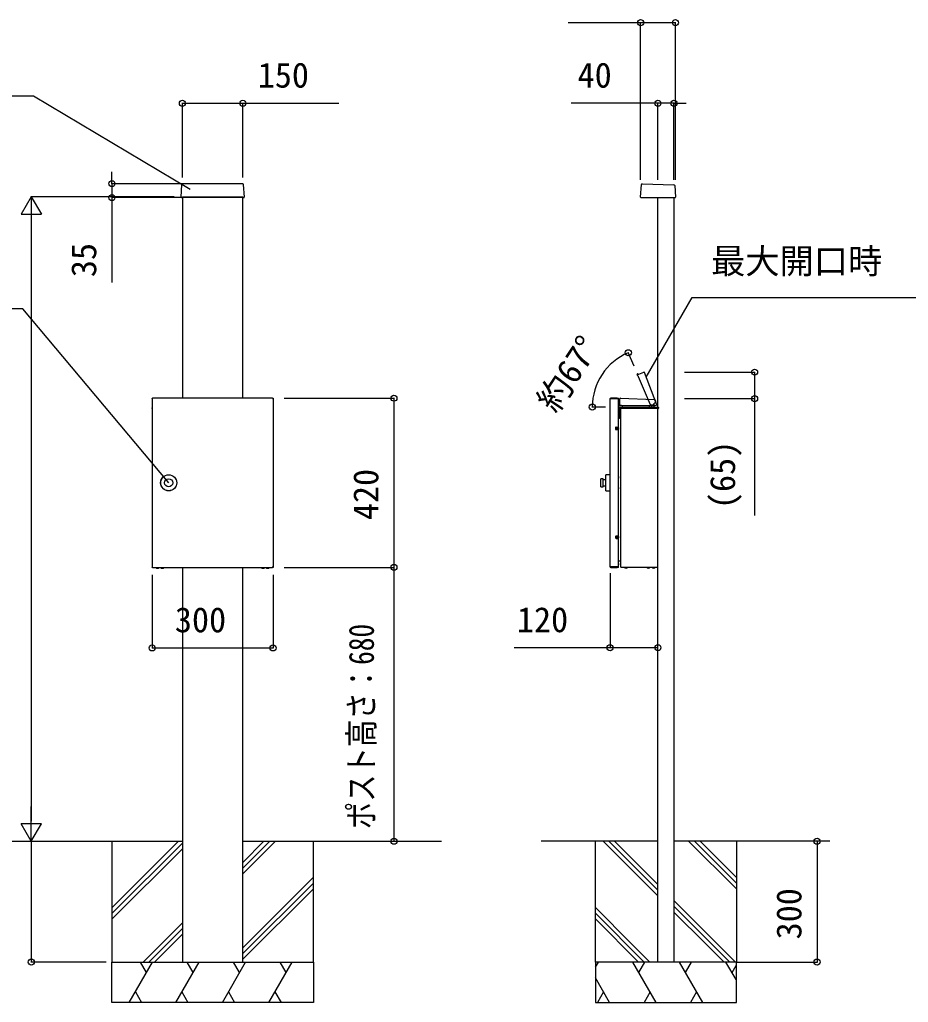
# Model space of a CAD drawing. Units: millimetres, scale not verified. Extents: x -4375 to 4375, y -6498 to 6471.
# Drawn here: x -2304 to -98, y -1148 to 1292 of the extents above; entities that cross this region are included whole.
import ezdxf
from ezdxf.enums import TextEntityAlignment as Align

# ---------------------------------------------------------------- set-up
doc = ezdxf.new("R2010")
doc.units = ezdxf.units.MM
doc.header["$LTSCALE"] = 30
doc.layers.add('0-2_YKK_A1', color=4, linetype='Continuous')
doc.layers.add('0-3_YKK_D', color=6, linetype='Continuous')
doc.styles.add('ＭＳ ゴシック', font='')
doc.styles.get('ＭＳ ゴシック').set_extended_font_data('MS Gothic')

msp = doc.modelspace()

# ---------------------------------------------------------------- linework, layer by layer
at = {"layer": '0-2_YKK_A1'}
for p, q in [((-1902.92, 850.66), (-1901, 882.16)), ((-1750.04, 884.03), (-1899.94, 884.03)), ((-1748.98, 882.16), (-1747.05, 850.66)), ((-762.74, 850.66), (-760.81, 882.16)), ((-758.74, 884.03), (-680.05, 881.28)), ((-678.12, 879.41), (-676.36, 850.66)), ((-1748.05, 849.6), (-1901.93, 849.6)), ((-1899.99, 851.6), (-1749.99, 851.6)), ((-1899.99, 851.6), (-1899.99, 849.6)), ((-1899.99, 849.6), (-1899.99, 351.6)), ((-1749.99, 851.6), (-1749.99, 849.6)), ((-1749.99, 351.6), (-1749.99, 849.6)), ((-761.74, 849.6), (-677.36, 849.6)), ((-720.01, -1048.4), (-720.01, 849.6)), ((-680.01, 849.6), (-680.01, -1048.4)), ((-766.96, 411.46), (-754.83, 416.31)), ((-723, 335.34), (-753.52, 415.74)), ((-770.91, 412.04), (-770.89, 412.04)), ((-770.89, 412.04), (-770.75, 412.1)), ((-770.12, 410.2), (-766.96, 411.46)), ((-769.12, 406), (-769.01, 405.95)), ((-768.57, 405.53), (-768.52, 405.44)), ((-768.53, 405.45), (-739.49, 336.32)), ((-1973.99, 350.8), (-1974.99, 350.8)), ((-1974.99, 350.5), (-1974.99, -67.3)), ((-1974.99, 350.5), (-1973.89, 350.5)), ((-1974.69, 350.5), (-1974.68, 350.67)), ((-1974.67, 350.8), (-1974.68, 350.67)), ((-1973.99, 351.6), (-1973.89, 351.6)), ((-1973.99, 350.8), (-1973.89, 350.8)), ((-1676.09, 351.6), (-1973.89, 351.6)), ((-1973.89, 350.5), (-1973.89, 351.6)), ((-1676.3, 351.65), (-1973.69, 351.65)), ((-1973.69, 351.65), (-1973.69, 351.65)), ((-1676.3, 351.65), (-1676.3, 351.65)), ((-1676.09, 351.6), (-1676.09, 350.5)), ((-1675.99, 351.6), (-1676.09, 351.6)), ((-1675.99, 350.8), (-1676.09, 350.8)), ((-1676.09, 350.5), (-1674.99, 350.5)), ((-1675.99, 351.6), (-1674.99, 351.6)), ((-1674.99, 350.8), (-1675.99, 350.8)), ((-1675.3, 350.67), (-1675.31, 350.8)), ((-1675.3, 350.67), (-1675.29, 350.5)), ((-1674.99, 351.6), (-1674.99, 350.8)), ((-838.71, 350.5), (-837.61, 350.5)), ((-836.61, 350.8), (-837.61, 350.8)), ((-837.61, 350.5), (-818.91, 350.5)), ((-820.91, 351.6), (-836.61, 351.6)), ((-836.61, 350.8), (-820.91, 350.8)), ((-818.91, 350.5), (-817.86, 350.5)), ((-817.86, 279.6), (-817.86, 350.5)), ((-817.86, 341.28), (-817.81, 341.6)), ((-817.81, 345.55), (-817.81, 350.5)), ((-817.81, 343.55), (-817.81, 341.6)), ((-814.27, 337.6), (-814.01, 350.67)), ((-812.97, 351.65), (-729, 348.52)), ((-726.11, 345.46), (-726.16, 342.74)), ((-1975.01, 326.67), (-1974.99, 327.65)), ((-1674.99, 327.65), (-1674.97, 326.67)), ((-817.86, 324.91), (-815.34, 324.91)), ((-816.34, 334.21), (-816.33, 334.36)), ((-813.34, 333.19), (-815.34, 333.19)), ((-815.21, 305.12), (-815.02, 326.66)), ((-815.02, 326.66), (-815.01, 327.64)), ((-815.01, 327.64), (-815, 328.66)), ((-814.34, 334.21), (-814.27, 337.6)), ((-719.69, 325.65), (-814.02, 325.65)), ((-814, 329.65), (-719.73, 329.65)), ((-813.19, 325.65), (-813.55, 305.1)), ((-810.7, 333.18), (-813.34, 333.19)), ((-812.61, 325.65), (-812.61, -67.15)), ((-810.64, 333.18), (-810.7, 333.18)), ((-810.08, 333.49), (-810.08, 333.49)), ((-809.33, 333.82), (-734.36, 333.64)), ((-807.42, 329.65), (-807.35, 333.82)), ((-741.52, 333.66), (-741.45, 329.65)), ((-735.25, 334.09), (-738.67, 335.49)), ((-729.79, 331.86), (-735.25, 334.09)), ((-734.65, 329.65), (-734.72, 333.88)), ((-734.65, 329.65), (-734.71, 333.65)), ((-730.66, 336.68), (-733.18, 334.17)), ((-727.34, 339.98), (-730.66, 336.68)), ((-729.99, 337.34), (-729.86, 329.65)), ((-729.9, 331.91), (-729.86, 329.65)), ((-723.57, 334.05), (-729.05, 331.86)), ((-720.01, -67.15), (-720.01, 325.65)), ((-718.73, 328.67), (-718.71, 327.65)), ((-718.71, 327.65), (-718.69, 326.67)), ((-814.22, 302.15), (-817.86, 302.15)), ((-815.22, 303.16), (-815.21, 305.12)), ((-813.6, 302.15), (-814.22, 302.15)), ((-813.55, 305.1), (-813.6, 302.15)), ((-813.43, 311.75), (-812.91, 311.75)), ((-812.93, 312.15), (-812.61, 312.15)), ((-812.61, 311.75), (-812.91, 311.75)), ((-824.91, 278.6), (-824.91, 274.6)), ((-820.31, 277.9), (-824.91, 277.9)), ((-824.91, 276.9), (-820.31, 276.9)), ((-824.91, 276.5), (-819.41, 276.5)), ((-824.91, 275.5), (-822.91, 275.5)), ((-822.91, 274.5), (-824.91, 274.5)), ((-824.86, 278.9), (-819.41, 278.9)), ((-824.78, 274.1), (-818.91, 274.1)), ((-824.57, 273.85), (-818.91, 273.85)), ((-824.41, 273.85), (-824.41, 273.73)), ((-823.91, 279.6), (-818.91, 279.6)), ((-823.91, 273.6), (-818.91, 273.6)), ((-822.91, 275.5), (-817.91, 275.5)), ((-817.91, 274.5), (-822.91, 274.5)), ((-821.41, 273.6), (-821.41, 273.85)), ((-820.91, 276.5), (-820.91, 276.9)), ((-820.91, 274.1), (-820.91, 274.5)), ((-820.31, 277.9), (-817.91, 277.9)), ((-817.91, 276.9), (-820.31, 276.9)), ((-819.91, 278.9), (-819.91, 279.6)), ((-819.41, 277.9), (-819.41, 278.9)), ((-819.41, 275.5), (-819.41, 276.5)), ((-817.86, 279.6), (-818.91, 279.6)), ((-818.91, 273.85), (-818.91, 274.1)), ((-817.86, 273.6), (-818.91, 273.6)), ((-817.91, 277.9), (-816.91, 277.9)), ((-816.91, 276.9), (-817.91, 276.9)), ((-817.91, 275.5), (-817.91, 274.5)), ((-817.91, 274.2), (-817.91, 274.5)), ((-817.91, 273.6), (-817.91, 274.2)), ((-817.86, 9.6), (-817.86, 273.6)), ((-816.91, 276.9), (-816.91, 277.9)), ((-855.91, 151.6), (-861.41, 151.6)), ((-861.41, 131.6), (-861.41, 151.6)), ((-855.91, 131.6), (-855.91, 151.6)), ((-849.41, 149.1), (-855.91, 149.1)), ((-838.71, 161.6), (-849.41, 161.41)), ((-849.41, 121.79), (-849.41, 161.41)), ((-861.41, 131.6), (-855.91, 131.6)), ((-855.91, 134.1), (-849.41, 134.1)), ((-849.41, 121.79), (-838.71, 121.6)), ((-824.91, 8.6), (-824.91, 4.6)), ((-822.91, 7.9), (-824.91, 7.9)), ((-819.41, 7.7), (-824.91, 7.7)), ((-819.41, 6.7), (-824.91, 6.7)), ((-820.31, 6.3), (-824.91, 6.3)), ((-824.91, 5.3), (-820.31, 5.3)), ((-824.86, 8.9), (-822.91, 8.9)), ((-819.41, 4.3), (-824.86, 4.3)), ((-824.78, 9.1), (-818.91, 9.1)), ((-824.57, 9.35), (-818.91, 9.35)), ((-824.41, 9.47), (-824.41, 9.35)), ((-823.91, 9.6), (-818.91, 9.6)), ((-823.91, 3.6), (-818.91, 3.6)), ((-821.41, 9.35), (-821.41, 9.6)), ((-820.91, 8.9), (-820.91, 9.1)), ((-820.91, 7.7), (-820.91, 7.9)), ((-820.91, 6.3), (-820.91, 6.7)), ((-820.31, 6.3), (-817.91, 6.3)), ((-817.91, 5.3), (-820.31, 5.3)), ((-819.91, 3.6), (-819.91, 4.3)), ((-819.41, 6.7), (-819.41, 7.7)), ((-819.41, 4.3), (-819.41, 5.3)), ((-818.91, 9.6), (-817.86, 9.6)), ((-818.91, 9.1), (-818.91, 9.35)), ((-818.91, 3.6), (-817.86, 3.6)), ((-817.91, 9.2), (-817.91, 9.6)), ((-817.91, 8.9), (-817.91, 9.2)), ((-817.91, 6.3), (-816.91, 6.3)), ((-816.91, 5.3), (-817.91, 5.3)), ((-817.86, -67.3), (-817.86, 3.6)), ((-816.91, 5.3), (-816.91, 6.3)), ((-1973.89, -67.3), (-1974.99, -67.3)), ((-1973.99, -67.6), (-1973.89, -67.6)), ((-1973.99, -68.4), (-1973.89, -68.4)), ((-1973.89, -68.4), (-1973.89, -67.3)), ((-1973.89, -68.4), (-1676.09, -68.4)), ((-1899.99, -68.4), (-1899.99, -1048.4)), ((-1749.99, -1048.4), (-1749.99, -68.4)), ((-1676.09, -67.3), (-1676.09, -68.4)), ((-1675.99, -67.6), (-1676.09, -67.6)), ((-1675.99, -68.4), (-1676.09, -68.4)), ((-1675.99, -67.6), (-1674.99, -67.6)), ((-818.91, -67.3), (-837.61, -67.3)), ((-837.61, -68.4), (-837.61, -67.6)), ((-837.61, -67.6), (-836.61, -67.6)), ((-836.61, -68.4), (-837.61, -68.4)), ((-820.91, -67.6), (-836.61, -67.6)), ((-836.61, -68.4), (-820.91, -68.4)), ((-820.91, -67.6), (-818.91, -67.6)), ((-817.86, -67.3), (-818.91, -67.3)), ((-812.91, -53.15), (-817.86, -53.15)), ((-817.81, -58.4), (-817.86, -58.08)), ((-817.81, -62.35), (-817.86, -62.35)), ((-817.81, -58.4), (-817.81, -60.35)), ((-817.81, -60.35), (-817.81, -62.35)), ((-817.81, -67.3), (-817.81, -62.35)), ((-812.91, -53.15), (-812.61, -53.15)), ((-811.71, -67.15), (-812.61, -67.15)), ((-811.71, -68.05), (-811.71, -67.15)), ((-811.71, -68.05), (-721.62, -68.05)), ((-721.62, -68.05), (-720.91, -68.05)), ((-721.06, -67.45), (-720.91, -67.45)), ((-720.01, -67.15), (-720.91, -67.15)), ((-720.91, -68.05), (-720.91, -67.45)), ((-2551.5, -748.4), (-1899.99, -748.4)), ((-2075, -913.74), (-1909.66, -748.4)), ((-2075, -927.88), (-1899.99, -752.87)), ((-1749.99, -800.86), (-1697.53, -748.4)), ((-1749.99, -815), (-1683.39, -748.4)), ((-1749.99, -829.14), (-1669.25, -748.4)), ((-1749.99, -748.4), (-1256.99, -748.4)), ((-720.01, -748.4), (-1009.3, -748.4)), ((-720.01, -884.14), (-855.75, -748.4)), ((-720.01, -870), (-841.61, -748.4)), ((-720.01, -855.86), (-827.47, -748.4)), ((-293.26, -748.4), (-680.01, -748.4)), ((-526, -866.02), (-643.62, -748.4)), ((-526, -851.88), (-629.48, -748.4)), ((-526, -837.74), (-615.34, -748.4)), ((-2075, -942.02), (-1899.99, -767.01)), ((-1749.99, -1012.99), (-1575, -838)), ((-1749.99, -1027.13), (-1575, -852.14)), ((-1749.99, -1041.27), (-1575, -866.29)), ((-527.47, -1048.4), (-680.01, -895.86)), ((-753.74, -1048.4), (-875, -927.14)), ((-541.61, -1048.4), (-680.01, -910)), ((-1997.53, -1048.4), (-1899.99, -950.86)), ((-767.88, -1048.4), (-875, -941.29)), ((-1983.39, -1048.4), (-1899.99, -965)), ((-1969.25, -1048.4), (-1899.99, -979.14)), ((-2031.68, -1148.4), (-1973.95, -1048.4)), ((-1988.95, -1074.38), (-2003.95, -1048.4)), ((-1916.21, -1148.4), (-1858.48, -1048.4)), ((-1873.48, -1074.38), (-1888.48, -1048.4)), ((-1800.74, -1148.4), (-1743.01, -1048.4)), ((-1758.01, -1074.38), (-1773.01, -1048.4)), ((-1685.27, -1148.4), (-1627.53, -1048.4)), ((-1642.53, -1074.38), (-1657.54, -1048.4)), ((-875, -1061.45), (-867.46, -1048.4)), ((-724.26, -1148.4), (-781.99, -1048.4)), ((-766.99, -1074.38), (-751.99, -1048.4)), ((-608.79, -1148.4), (-666.52, -1048.4)), ((-651.52, -1074.38), (-636.52, -1048.4)), ((-526, -1091.8), (-551.05, -1048.4)), ((-536.05, -1074.38), (-526, -1056.97)), ((-839.73, -1148.4), (-875, -1087.31)), ((-2016.68, -1122.42), (-2001.68, -1148.4)), ((-1901.21, -1122.42), (-1886.21, -1148.4)), ((-1785.74, -1122.42), (-1770.74, -1148.4)), ((-1670.27, -1122.42), (-1655.27, -1148.4)), ((-854.73, -1122.42), (-869.73, -1148.4)), ((-739.26, -1122.42), (-754.26, -1148.4)), ((-623.79, -1122.42), (-638.79, -1148.4))]:
    msp.add_line(p, q, dxfattribs=at)
for points in [[(-1901, 882.16), (-1900.99, 882.35), (-1900.98, 882.53), (-1900.97, 882.69), (-1900.96, 882.83), (-1900.95, 882.95), (-1900.94, 883.03), (-1900.94, 883.08), (-1900.94, 883.09)], [(-1749.04, 883.09), (-1749.04, 883.08), (-1749.03, 883.03), (-1749.03, 882.95), (-1749.02, 882.83), (-1749.01, 882.69), (-1749, 882.53), (-1748.99, 882.35), (-1748.98, 882.16)], [(-769.65, 406.45), (-770.67, 408.88), (-771.44, 410.73)], [(-769.63, 406.43), (-769.51, 406.25), (-769.33, 406.11), (-769.12, 406)], [(-769.61, 406.38), (-769.53, 406.27), (-769.42, 406.17), (-769.28, 406.08), (-769.12, 406)], [(-769.12, 406), (-768.94, 405.92), (-768.78, 405.8), (-768.63, 405.64), (-768.52, 405.44)], [(-1974.99, 350.8), (-1974.99, 351.6), (-1973.99, 351.6)], [(-1973.69, 351.65), (-1973.88, 351.63), (-1974, 351.6)], [(-1675.98, 351.6), (-1676.1, 351.63), (-1676.3, 351.65)], [(-1674.99, 350.5), (-1674.99, -67.3), (-1676.09, -67.3)], [(-837.61, -67.3), (-838.71, -67.3), (-838.71, 350.5)], [(-837.61, 350.8), (-837.61, 351.6), (-836.61, 351.6)], [(-820.91, 351.6), (-818.91, 351.6), (-818.91, 350.8), (-820.91, 350.8)], [(-817.86, 345.55), (-817.81, 345.55), (-817.81, 343.55)], [(-1974.99, 326.46), (-1974.99, 326.47), (-1975.01, 326.67)], [(-1674.97, 326.67), (-1674.99, 326.47), (-1674.99, 326.46)], [(-815.5, 315.27), (-815.45, 318.11), (-815.4, 320.95), (-815.36, 323.79), (-815.31, 326.62)], [(-815.22, 326.83), (-815.2, 326.85), (-815.17, 326.88), (-815.12, 326.93), (-815.07, 326.98), (-815.02, 327.03)], [(-810.69, 333.19), (-810.51, 333.2), (-810.35, 333.27), (-810.21, 333.37), (-810.08, 333.5)], [(-810.08, 333.49), (-809.95, 333.61), (-809.78, 333.72), (-809.57, 333.79), (-809.33, 333.82)], [(-739.49, 336.32), (-739.4, 336.15), (-739.29, 335.99), (-739.15, 335.84), (-739, 335.71), (-738.84, 335.6), (-738.67, 335.49)], [(-734.36, 333.65), (-733.9, 333.72), (-733.47, 333.93), (-733.11, 334.24)], [(-734.36, 333.8), (-734.11, 333.77), (-733.86, 333.79), (-733.62, 333.87), (-733.4, 333.98), (-733.21, 334.14)], [(-815.5, 315.27), (-815.47, 315.14), (-815.4, 314.98), (-815.3, 314.81), (-815.19, 314.62), (-815.13, 314.42)], [(-812.93, 312.15), (-812.93, 312.59), (-813.42, 312.59)], [(-822.91, 8.9), (-817.91, 8.9), (-817.91, 7.9), (-822.91, 7.9)], [(-1973.99, -68.4), (-1974.99, -68.4), (-1974.99, -67.6), (-1973.99, -67.6)], [(-1674.99, -67.6), (-1674.99, -68.4), (-1675.99, -68.4)], [(-818.91, -67.6), (-818.91, -68.4), (-820.91, -68.4)], [(-720.91, -67.15), (-721.05, -67.43), (-721.19, -67.68), (-721.33, -67.88), (-721.48, -68.01), (-721.62, -68.05)], [(-720.91, -67.45), (-720.8, -67.43), (-720.7, -67.36), (-720.63, -67.26), (-720.61, -67.15)], [(-720.91, -68.05), (-720.63, -68), (-720.38, -67.88), (-720.18, -67.68), (-720.05, -67.43), (-720.01, -67.15)], [(-2075, -1048.4), (-1575, -1048.4), (-1575, -748.4)], [(-2075, -748.4), (-2075, -1048.4), (-1575, -1048.4), (-1575, -1148.4), (-2075, -1148.4), (-2075, -1048.4)], [(-525, -1048.4), (-875, -1048.4), (-875, -748.4)], [(-525, -748.4), (-525, -1048.4), (-875, -1048.4), (-875, -1148.4), (-525, -1148.4), (-525, -1048.4)], [(-739.6, -1048.4), (-785.1, -1002.9), (-875, -913)], [(-555.75, -1048.4), (-601.25, -1002.9), (-680.01, -924.14)]]:
    msp.add_lwpolyline(points, dxfattribs=at)
for radius in [20, 19.81, 10]:
    msp.add_circle((-1933.99, 141.6), radius, dxfattribs=at)
for centre, radius, start, end in [((-1899.94, 883.03), 1, 89.97898, 176.48378), ((-1750.04, 883.03), 1, 3.51665, 90.02081), ((-758.81, 882.03), 2, 88, 176.5), ((-680.12, 879.29), 2, 3.5, 88), ((-1901.93, 850.6), 1, 176.5, 270), ((-1748.05, 850.6), 1, 270, 3.5), ((-761.74, 850.6), 1, 176.5, 270), ((-677.36, 850.6), 1, 270, 3.5), ((-754.45, 415.38), 1, 20.78502, 111.78502), ((-770.52, 411.12), 1, 112.78502, 202.78502), ((-770.38, 411.17), 1, 41.25624, 111.78502), ((-769.75, 409.27), 1, 112.78502, 202.78502), ((-769.75, 409.27), 1, 111.78502, 112.78502), ((-768.12, 413.15), 2, 221.25624, 291.78502), ((-837.61, 350.5), 1.1, 90, 180), ((-837.61, 350.5), 0.3, 90, 180), ((-818.91, 350.5), 1.1, 0, 90), ((-818.91, 350.5), 0.3, 0, 90), ((-813.01, 350.65), 1, 87.86467, 178.86467), ((-729.11, 345.52), 3, 358.86467, 87.86467), ((-730.16, 342.82), 4, 314.86467, 358.86467), ((-815.34, 334.19), 1, 178.86467, 269.86467), ((-815.33, 334.34), 1, 108.33589, 178.86467), ((-816.28, 337.19), 2, 288.33589, 358.86467), ((-815.01, 326.62), 0.3, 135, 179), ((-814.02, 326.65), 1, 179.5, 270), ((-814, 328.65), 1, 90, 179.5), ((-813.34, 334.19), 1, 178.86467, 269.86467), ((-736, 337), 4, 314.33537, 314.86467), ((-729.42, 332.79), 1, 247.78502, 291.78502), ((-723.94, 334.98), 1, 291.78502, 292.78502), ((-723.94, 334.98), 1, 292.78502, 20.78502), ((-719.73, 328.65), 1, 1, 90), ((-719.69, 326.65), 1, 270, 1), ((-814.22, 303.15), 1, 179.5, 270), ((-823.91, 278.6), 1, 90, 180), ((-823.91, 274.6), 1, 180, 270), ((-819.61, 155.3), 2.55, 313.33592, 46.66408), ((-819.61, 128.3), 2.55, 313.33592, 46.66408), ((-823.91, 8.6), 1, 90, 180), ((-823.91, 4.6), 1, 180, 270), ((-1961.74, -64.88), 5.67, 218.36563, 321.63437), ((-1949.99, -64.88), 5.67, 218.36563, 321.63437), ((-1699.99, -64.88), 5.67, 218.36563, 321.63437), ((-1688.24, -64.88), 5.67, 218.36563, 321.63437), ((-837.61, -67.3), 1.1, 180, 270), ((-837.61, -67.3), 0.3, 180, 270), ((-818.91, -67.3), 1.1, 270, 0), ((-818.91, -67.3), 0.3, 270, 0), ((-803.32, -68.15), 0.1, 90, 215.93912), ((-798.81, -64.88), 5.67, 215.93912, 324.06088), ((-794.3, -68.15), 0.1, 324.06088, 90), ((-748.32, -68.15), 0.1, 90, 215.93912), ((-743.81, -64.88), 5.67, 215.93912, 324.06088), ((-739.3, -68.15), 0.1, 324.06088, 90), ((-735.27, -68.15), 0.1, 90, 215.93912), ((-730.76, -64.88), 5.67, 215.93912, 324.06088), ((-726.25, -68.15), 0.1, 324.06088, 90)]:
    msp.add_arc(centre, radius, start, end, dxfattribs=at)
at = {"layer": '0-3_YKK_D'}
for p, q in [((-762.74, 893.55), (-762.74, 1285.03)), ((-676.36, 893.55), (-676.36, 1285.03)), ((-1899.99, 899.46), (-1899.99, 1085.03)), ((-1749.99, 899.46), (-1749.99, 1085.03)), ((-720.01, 1084.03), (-934.95, 1084.03)), ((-720.01, 893.55), (-720.01, 1085.03)), ((-680.01, 1084.03), (-720.01, 1084.03)), ((-680.01, 893.55), (-680.01, 1085.03)), ((-680.01, 1084.03), (-650.01, 1084.03)), ((-2075, 884.03), (-2075, 914.03)), ((-1900.94, 884.03), (-2076, 884.03)), ((-2075, 884.03), (-2075, 849.6)), ((-2275, 851.6), (-2300, 808.3)), ((-1920.79, 851.6), (-2276, 851.6)), ((-2275, 851.6), (-2250, 808.3)), ((-2275, 851.6), (-2275, 765)), ((-1902.93, 849.6), (-2076, 849.6)), ((-2075, 849.6), (-2075, 638.52)), ((-2300, 808.3), (-2250, 808.3)), ((-2275, 801.6), (-2275, -698.4)), ((-779.16, 430.77), (-793.7, 465.39)), ((-653.58, 416.3), (-479.01, 416.3)), ((-1647.04, 351.6), (-1374, 351.6)), ((-1375, 351.6), (-1375, -68.4)), ((-653.58, 350.5), (-479.01, 350.5)), ((-850.2, 329.65), (-883.91, 329.65)), ((-1647.04, -68.4), (-1374, -68.4)), ((-1647.04, -68.4), (-1374, -68.4)), ((-1375, -68.4), (-1375, -748.4)), ((-1974.99, -86.55), (-1974.99, -269.4)), ((-1674.99, -86.55), (-1674.99, -269.4)), ((-838.71, -82.76), (-838.71, -269.05)), ((-1974.99, -268.4), (-1674.99, -268.4)), ((-2275, -748.4), (-2275, -661.8)), ((-2275, -748.4), (-2300, -705.1)), ((-2250, -705.1), (-2300, -705.1)), ((-2275, -748.4), (-2250, -705.1)), ((-2275, -748.4), (-2275, -1048.4)), ((-325, -748.4), (-325, -1048.4)), ((-2089.48, -1048.4), (-2276, -1048.4)), ((-524, -1048.4), (-324, -1048.4))]:
    msp.add_line(p, q, dxfattribs=at)
for points in [[(-676.36, 1284.03), (-762.74, 1284.03), (-942.85, 1284.03)], [(-1880.42, 869.9), (-2269.74, 1101.6), (-3512.09, 1101.6)], [(-1899.99, 1084.03), (-1749.99, 1084.03), (-1511.92, 1084.03)], [(-749.03, 403.9), (-634.89, 601.6), (45.86, 601.6)], [(-1933.99, 141.6), (-2296.32, 573.41), (-2318.73, 573.41), (-3267.02, 573.41)], [(-480.01, 416.3), (-480.01, 350.5), (-480.01, 60.7)], [(-720.01, -268.05), (-838.71, -268.05), (-1076.78, -268.05)]]:
    msp.add_lwpolyline(points, dxfattribs=at)
for centre in [(-762.74, 1284.03), (-676.36, 1284.03), (-1899.99, 1084.03), (-1749.99, 1084.03), (-720.01, 1084.03), (-680.01, 1084.03), (-2075, 884.03), (-2075, 849.6), (-793.32, 464.47), (-480.01, 416.3), (-1375, 351.6), (-480.01, 350.5), (-882.91, 329.65), (-1375, -68.4), (-1375, -68.4), (-1974.99, -268.4), (-1674.99, -268.4), (-838.71, -268.05), (-720.01, -268.05), (-1375, -748.4), (-325, -748.4), (-2275, -1048.4), (-325, -1048.4)]:
    msp.add_circle(centre, 7.5, dxfattribs=at)
msp.add_arc((-736.69, 329.65), 146.23, 112.78502, 180, dxfattribs=at)

# ---------------------------------------------------------------- texts
at = {"layer": '0-3_YKK_D', "style": 'ＭＳ ゴシック'}
for s, p in [('150', (-1713.03, 1104.03)), ('40', (-919.3, 1104.03)), ('最大開口時', (-588.03, 642.18)), ('300', (-1918.68, -248.4)), ('120', (-1069.82, -248.05))]:
    msp.add_text(s, height=62.32, dxfattribs=at).set_placement(p, align=Align.BOTTOM_LEFT)
for s, rotation, p in [('35', 90, (-2095, 652.24)), ('約67°', 56.393, (-957.18, 301.07)), ('(65)', 90, (-509.67, 76.35)), ('420', 90, (-1395, 48.87)), ('300', 90, (-345, -992.09))]:
    msp.add_text(s, height=62.32, rotation=rotation, dxfattribs=at).set_placement(p, align=Align.BOTTOM_LEFT)
at = {"layer": '0-3_YKK_D', "style": 'ＭＳ ゴシック', "width": 0.8}
msp.add_text('ポスト高さ：680', height=62.32, rotation=90, dxfattribs=at).set_placement((-1406.11, -718.46), align=Align.BOTTOM_LEFT)

doc.saveas('drawing.dxf')
